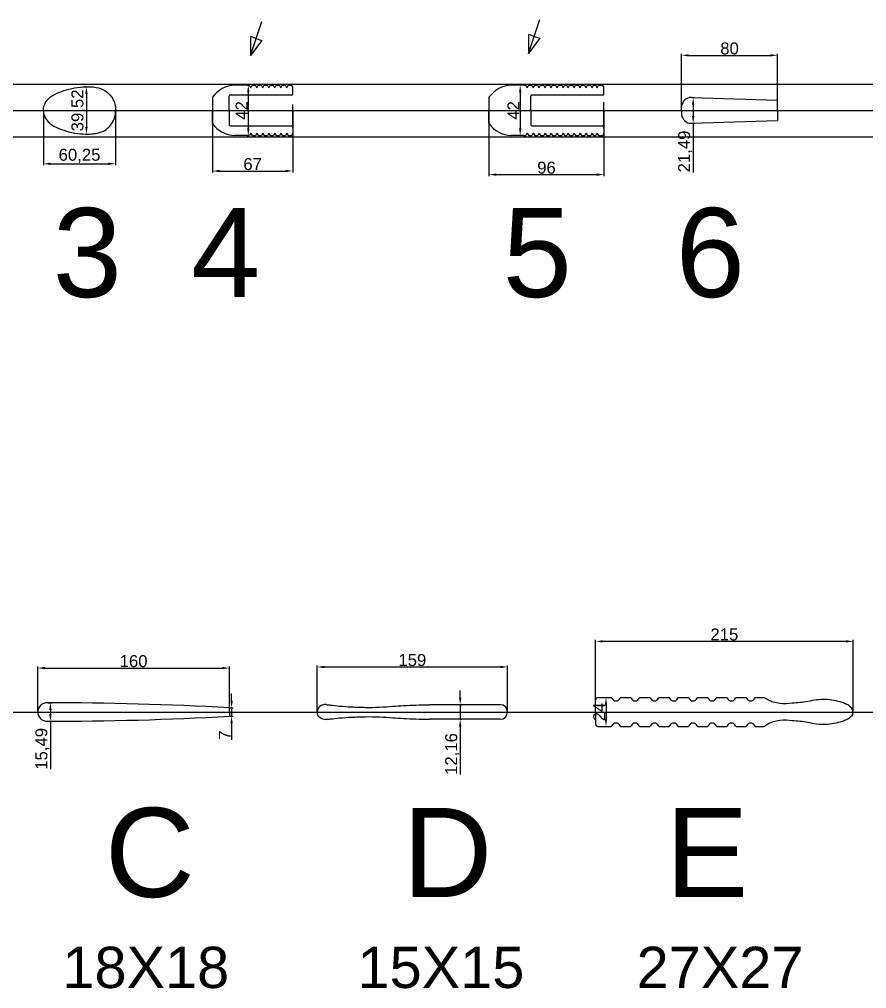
# Model space of a CAD drawing. Header units: millimetres. Extents: x 3940 to 31715, y 1502 to 5662.
# Drawn here: x 30158 to 30866, y 2049 to 2859 of the extents above; entities that cross this region are included whole.
import ezdxf

# ---------------------------------------------------------------- set-up
doc = ezdxf.new("R2010")
doc.units = ezdxf.units.MM
doc.styles.get("Standard").update_dxf_attribs({"font": 'arial.ttf'})
doc.dimstyles.new('ISO-25', dxfattribs={"dimtxt": 10, "dimasz": 6, "dimexe": 1.25, "dimexo": 0.625, "dimtad": 1, "dimtxsty": 'Standard', "dimcen": 2.5, "dimadec": 0, "dimazin": 0, "dimtfac": 1, "dimtmove": 0, "dimatfit": 3, "dimfxl": 1, "dimarcsym": 0})

# ---------------------------------------------------------------- blocks, each defined once
blk = doc.blocks.new('*D6')
at = {"color": 0, "lineweight": -2, "transparency": 16777216}
for p, q in [((30182.36, 2288.11), (30185.53, 2288.11)), ((30184.28, 2282.11), (30184.28, 2278.61)), ((30182.36, 2272.61), (30185.53, 2272.61)), ((30184.28, 2272.61), (30184.28, 2232.54))]:
    blk.add_line(p, q, dxfattribs=at)
at = {"color": 0, "transparency": 16777216}
for points in [[(30183.28, 2282.11), (30185.28, 2282.11), (30184.28, 2288.11)], [(30183.28, 2278.61), (30185.28, 2278.61), (30184.28, 2272.61)]]:
    blk.add_solid(points, dxfattribs=at)
at = {"layer": 'Defpoints', "color": 0, "transparency": 16777216}
for p in [(30181.73, 2288.11), (30181.73, 2272.61), (30184.28, 2272.61)]:
    blk.add_point(p, dxfattribs=at)
at = {"color": 0, "transparency": 16777216, "insert": (30177.65, 2249.57), "char_height": 10, "attachment_point": 5, "rotation": 90}
blk.add_mtext('15,49', dxfattribs=at)
blk = doc.blocks.new('*D7')
at = {"color": 0, "lineweight": -2, "transparency": 16777216}
for p, q in [((30526.57, 2292.44), (30526.57, 2298.44)), ((30526.57, 2286.44), (30526.57, 2274.28)), ((30526.82, 2286.44), (30527.82, 2286.44)), ((30526.57, 2268.28), (30526.57, 2228.23)), ((30526.82, 2274.28), (30527.82, 2274.28))]:
    blk.add_line(p, q, dxfattribs=at)
at = {"color": 0, "transparency": 16777216}
for points in [[(30525.57, 2292.44), (30527.57, 2292.44), (30526.57, 2286.44)], [(30525.57, 2268.28), (30527.57, 2268.28), (30526.57, 2274.28)]]:
    blk.add_solid(points, dxfattribs=at)
at = {"layer": 'Defpoints', "color": 0, "transparency": 16777216}
for p in [(30526.19, 2286.44), (30526.19, 2274.28), (30526.57, 2274.28)]:
    blk.add_point(p, dxfattribs=at)
at = {"color": 0, "transparency": 16777216, "insert": (30519.93, 2245.26), "char_height": 10, "attachment_point": 5, "rotation": 90}
blk.add_mtext('12,16', dxfattribs=at)
blk = doc.blocks.new('*D8')
at = {"color": 0, "lineweight": -2, "transparency": 16777216}
for p, q in [((30647.84, 2292.36), (30649.59, 2292.36)), ((30648.34, 2286.36), (30648.34, 2274.36)), ((30647.84, 2268.36), (30649.59, 2268.36))]:
    blk.add_line(p, q, dxfattribs=at)
at = {"color": 0, "transparency": 16777216}
for points in [[(30647.34, 2286.36), (30649.34, 2286.36), (30648.34, 2292.36)], [(30647.34, 2274.36), (30649.34, 2274.36), (30648.34, 2268.36)]]:
    blk.add_solid(points, dxfattribs=at)
at = {"layer": 'Defpoints', "color": 0, "transparency": 16777216}
for p in [(30647.22, 2292.36), (30647.22, 2268.36), (30648.34, 2268.36)]:
    blk.add_point(p, dxfattribs=at)
at = {"color": 0, "transparency": 16777216, "insert": (30642.7, 2280.36), "char_height": 10, "attachment_point": 5, "rotation": 90}
blk.add_mtext('24', dxfattribs=at)
blk = doc.blocks.new('*D10')
at = {"color": 0, "lineweight": -2, "transparency": 16777216}
for p, q in [((30720.39, 2793.91), (30722.38, 2793.91)), ((30721.13, 2787.91), (30721.13, 2778.42)), ((30719.97, 2772.42), (30722.38, 2772.42)), ((30721.13, 2772.42), (30721.13, 2731.23))]:
    blk.add_line(p, q, dxfattribs=at)
at = {"color": 0, "transparency": 16777216}
for points in [[(30720.13, 2787.91), (30722.13, 2787.91), (30721.13, 2793.91)], [(30720.13, 2778.42), (30722.13, 2778.42), (30721.13, 2772.42)]]:
    blk.add_solid(points, dxfattribs=at)
at = {"layer": 'Defpoints', "color": 0, "transparency": 16777216}
for p in [(30719.76, 2793.91), (30719.34, 2772.42), (30721.13, 2772.42)]:
    blk.add_point(p, dxfattribs=at)
at = {"color": 0, "transparency": 16777216, "insert": (30714.49, 2748.83), "char_height": 10, "attachment_point": 5, "rotation": 90}
blk.add_mtext('21,49', dxfattribs=at)
blk = doc.blocks.new('*D15')
at = {"color": 0, "lineweight": -2, "transparency": 16777216}
for p, q in [((30577.23, 2804.17), (30575.41, 2804.17)), ((30576.66, 2798.17), (30576.66, 2768.17)), ((30577.23, 2762.17), (30575.41, 2762.17))]:
    blk.add_line(p, q, dxfattribs=at)
at = {"color": 0, "transparency": 16777216}
for points in [[(30575.66, 2798.17), (30577.66, 2798.17), (30576.66, 2804.17)], [(30575.66, 2768.17), (30577.66, 2768.17), (30576.66, 2762.17)]]:
    blk.add_solid(points, dxfattribs=at)
at = {"layer": 'Defpoints', "color": 0, "transparency": 16777216}
for p in [(30577.85, 2804.17), (30576.66, 2762.17), (30577.85, 2762.17)]:
    blk.add_point(p, dxfattribs=at)
at = {"color": 0, "transparency": 16777216, "insert": (30571.01, 2783.17), "char_height": 10, "attachment_point": 5, "rotation": 90}
blk.add_mtext('42', dxfattribs=at)
blk = doc.blocks.new('*D16')
at = {"color": 0, "lineweight": -2, "transparency": 16777216}
for p, q in [((30213.99, 2802.93), (30213.15, 2802.93)), ((30214.4, 2796.93), (30214.4, 2769.41)), ((30214.59, 2763.41), (30215.65, 2763.41))]:
    blk.add_line(p, q, dxfattribs=at)
at = {"color": 0, "transparency": 16777216}
for points in [[(30213.4, 2796.93), (30215.4, 2796.93), (30214.4, 2802.93)], [(30213.4, 2769.41), (30215.4, 2769.41), (30214.4, 2763.41)]]:
    blk.add_solid(points, dxfattribs=at)
at = {"layer": 'Defpoints', "color": 0, "transparency": 16777216}
for p in [(30214.62, 2802.93), (30213.97, 2763.41), (30214.4, 2763.41)]:
    blk.add_point(p, dxfattribs=at)
at = {"color": 0, "transparency": 16777216, "insert": (30207.77, 2783.17), "char_height": 10, "attachment_point": 5, "rotation": 90}
blk.add_mtext('39,52', dxfattribs=at)
blk = doc.blocks.new('*D22')
at = {"color": 0, "lineweight": -2, "transparency": 16777216}
for p, q in [((30639.66, 2280.98), (30639.66, 2340.64)), ((30848.66, 2339.39), (30645.66, 2339.39)), ((30854.66, 2280.98), (30854.66, 2340.64))]:
    blk.add_line(p, q, dxfattribs=at)
at = {"color": 0, "transparency": 16777216}
for points in [[(30645.66, 2340.39), (30645.66, 2338.39), (30639.66, 2339.39)], [(30848.66, 2340.39), (30848.66, 2338.39), (30854.66, 2339.39)]]:
    blk.add_solid(points, dxfattribs=at)
at = {"layer": 'Defpoints', "color": 0, "transparency": 16777216}
for p in [(30639.66, 2339.39), (30639.66, 2280.36), (30854.66, 2280.36)]:
    blk.add_point(p, dxfattribs=at)
at = {"color": 0, "transparency": 16777216, "insert": (30747.16, 2345.12), "char_height": 10, "attachment_point": 5}
blk.add_mtext('215', dxfattribs=at)
blk = doc.blocks.new('*D23')
at = {"color": 0, "lineweight": -2, "transparency": 16777216}
for p, q in [((30349.26, 2804.17), (30350.84, 2804.17)), ((30349.59, 2798.17), (30349.59, 2768.17)), ((30349.92, 2762.17), (30348.34, 2762.17))]:
    blk.add_line(p, q, dxfattribs=at)
at = {"color": 0, "transparency": 16777216}
for points in [[(30348.59, 2798.17), (30350.59, 2798.17), (30349.59, 2804.17)], [(30348.59, 2768.17), (30350.59, 2768.17), (30349.59, 2762.17)]]:
    blk.add_solid(points, dxfattribs=at)
at = {"layer": 'Defpoints', "color": 0, "transparency": 16777216}
for p in [(30348.64, 2804.17), (30349.59, 2762.17), (30350.54, 2762.17)]:
    blk.add_point(p, dxfattribs=at)
at = {"color": 0, "transparency": 16777216, "insert": (30343.95, 2783.17), "char_height": 10, "attachment_point": 5, "rotation": 90}
blk.add_mtext('42', dxfattribs=at)
blk = doc.blocks.new('*D27')
at = {"color": 0, "lineweight": -2, "transparency": 16777216}
for p, q in [((30173.77, 2280.98), (30173.77, 2318.33)), ((30179.77, 2317.08), (30327.77, 2317.08)), ((30333.77, 2284.48), (30333.77, 2318.33))]:
    blk.add_line(p, q, dxfattribs=at)
at = {"color": 0, "transparency": 16777216}
for points in [[(30179.77, 2318.08), (30179.77, 2316.08), (30173.77, 2317.08)], [(30327.77, 2318.08), (30327.77, 2316.08), (30333.77, 2317.08)]]:
    blk.add_solid(points, dxfattribs=at)
at = {"layer": 'Defpoints', "color": 0, "transparency": 16777216}
for p in [(30333.77, 2317.08), (30173.77, 2280.36), (30333.77, 2283.86)]:
    blk.add_point(p, dxfattribs=at)
at = {"color": 0, "transparency": 16777216, "insert": (30253.77, 2322.81), "char_height": 10, "attachment_point": 5}
blk.add_mtext('160', dxfattribs=at)
blk = doc.blocks.new('*D28')
at = {"color": 0, "lineweight": -2, "transparency": 16777216}
for p, q in [((30407.09, 2280.98), (30407.09, 2319.26)), ((30413.09, 2318.01), (30560.09, 2318.01)), ((30566.09, 2280.98), (30566.09, 2319.26))]:
    blk.add_line(p, q, dxfattribs=at)
at = {"color": 0, "transparency": 16777216}
for points in [[(30413.09, 2319.01), (30413.09, 2317.01), (30407.09, 2318.01)], [(30560.09, 2319.01), (30560.09, 2317.01), (30566.09, 2318.01)]]:
    blk.add_solid(points, dxfattribs=at)
at = {"layer": 'Defpoints', "color": 0, "transparency": 16777216}
for p in [(30566.09, 2318.01), (30407.09, 2280.36), (30566.09, 2280.36)]:
    blk.add_point(p, dxfattribs=at)
at = {"color": 0, "transparency": 16777216, "insert": (30486.59, 2323.74), "char_height": 10, "attachment_point": 5}
blk.add_mtext('159', dxfattribs=at)
blk = doc.blocks.new('*D32')
at = {"color": 0, "lineweight": -2, "transparency": 16777216}
for p, q in [((30178.5, 2782.54), (30178.5, 2737.3)), ((30238.75, 2782.54), (30238.75, 2737.3)), ((30184.5, 2738.55), (30232.75, 2738.55))]:
    blk.add_line(p, q, dxfattribs=at)
at = {"color": 0, "transparency": 16777216}
for points in [[(30184.5, 2739.55), (30184.5, 2737.55), (30178.5, 2738.55)], [(30232.75, 2739.55), (30232.75, 2737.55), (30238.75, 2738.55)]]:
    blk.add_solid(points, dxfattribs=at)
at = {"layer": 'Defpoints', "color": 0, "transparency": 16777216}
for p in [(30178.5, 2783.17), (30238.75, 2783.17), (30238.75, 2738.55)]:
    blk.add_point(p, dxfattribs=at)
at = {"color": 0, "transparency": 16777216, "insert": (30208.63, 2745.19), "char_height": 10, "attachment_point": 5}
blk.add_mtext('60,25', dxfattribs=at)
blk = doc.blocks.new('*D33')
at = {"color": 0, "lineweight": -2, "transparency": 16777216}
for p, q in [((30319.69, 2782.54), (30319.69, 2731.26)), ((30386.69, 2782.54), (30386.69, 2731.26)), ((30325.69, 2732.51), (30380.69, 2732.51))]:
    blk.add_line(p, q, dxfattribs=at)
at = {"color": 0, "transparency": 16777216}
for points in [[(30325.69, 2733.51), (30325.69, 2731.51), (30319.69, 2732.51)], [(30380.69, 2733.51), (30380.69, 2731.51), (30386.69, 2732.51)]]:
    blk.add_solid(points, dxfattribs=at)
at = {"layer": 'Defpoints', "color": 0, "transparency": 16777216}
for p in [(30319.69, 2783.17), (30386.69, 2783.17), (30386.69, 2732.51)]:
    blk.add_point(p, dxfattribs=at)
at = {"color": 0, "transparency": 16777216, "insert": (30353.19, 2738.24), "char_height": 10, "attachment_point": 5}
blk.add_mtext('67', dxfattribs=at)
blk = doc.blocks.new('*D34')
at = {"color": 0, "lineweight": -2, "transparency": 16777216}
for p, q in [((30550.61, 2782.54), (30550.61, 2728.24)), ((30646.61, 2782.54), (30646.61, 2728.24)), ((30556.61, 2729.49), (30640.61, 2729.49))]:
    blk.add_line(p, q, dxfattribs=at)
at = {"color": 0, "transparency": 16777216}
for points in [[(30556.61, 2730.49), (30556.61, 2728.49), (30550.61, 2729.49)], [(30640.61, 2730.49), (30640.61, 2728.49), (30646.61, 2729.49)]]:
    blk.add_solid(points, dxfattribs=at)
at = {"layer": 'Defpoints', "color": 0, "transparency": 16777216}
for p in [(30550.61, 2783.17), (30646.61, 2783.17), (30646.61, 2729.49)]:
    blk.add_point(p, dxfattribs=at)
at = {"color": 0, "transparency": 16777216, "insert": (30598.61, 2735.22), "char_height": 10, "attachment_point": 5}
blk.add_mtext('96', dxfattribs=at)
blk = doc.blocks.new('*D35')
at = {"color": 0, "lineweight": -2, "transparency": 16777216}
for p, q in [((30711.5, 2785.54), (30711.5, 2830.43)), ((30717.5, 2829.18), (30785.5, 2829.18)), ((30791.5, 2783.79), (30791.5, 2830.43))]:
    blk.add_line(p, q, dxfattribs=at)
at = {"color": 0, "transparency": 16777216}
for points in [[(30717.5, 2830.18), (30717.5, 2828.18), (30711.5, 2829.18)], [(30785.5, 2830.18), (30785.5, 2828.18), (30791.5, 2829.18)]]:
    blk.add_solid(points, dxfattribs=at)
at = {"layer": 'Defpoints', "color": 0, "transparency": 16777216}
for p in [(30791.5, 2829.18), (30711.5, 2784.92), (30791.5, 2783.17)]:
    blk.add_point(p, dxfattribs=at)
at = {"color": 0, "transparency": 16777216, "insert": (30751.5, 2834.91), "char_height": 10, "attachment_point": 5}
blk.add_mtext('80', dxfattribs=at)
blk = doc.blocks.new('*D38')
at = {"color": 0, "lineweight": -2, "transparency": 16777216}
for p, q in [((30335.62, 2289.86), (30335.62, 2295.86)), ((30334.39, 2283.86), (30336.87, 2283.86)), ((30334.39, 2276.86), (30336.87, 2276.86)), ((30335.62, 2283.86), (30335.62, 2276.86)), ((30335.62, 2270.86), (30335.62, 2257.14))]:
    blk.add_line(p, q, dxfattribs=at)
at = {"color": 0, "transparency": 16777216}
for points in [[(30334.62, 2289.86), (30336.62, 2289.86), (30335.62, 2283.86)], [(30334.62, 2270.86), (30336.62, 2270.86), (30335.62, 2276.86)]]:
    blk.add_solid(points, dxfattribs=at)
at = {"layer": 'Defpoints', "color": 0, "transparency": 16777216}
for p in [(30333.77, 2283.86), (30333.77, 2276.86), (30335.62, 2276.86)]:
    blk.add_point(p, dxfattribs=at)
at = {"color": 0, "transparency": 16777216, "insert": (30329.99, 2261), "char_height": 10, "attachment_point": 5, "rotation": 90}
blk.add_mtext('7', dxfattribs=at)

msp = doc.modelspace()

# ---------------------------------------------------------------- linework, layer by layer
at = {"color": 1}
for p, q in [((30351.327, 2829.017), (30360.814, 2857.478)), ((30583.688, 2830.777), (30593.175, 2859.237)), ((30356.071, 2843.247), (30351.327, 2844.828)), ((30351.327, 2844.828), (30351.327, 2829.017)), ((30588.431, 2845.007), (30583.688, 2846.588)), ((30583.688, 2846.588), (30583.688, 2830.777)), ((30593.175, 2843.426), (30583.688, 2830.777)), ((30588.431, 2845.007), (30593.175, 2843.426)), ((30360.814, 2841.666), (30351.327, 2829.017)), ((30356.071, 2843.247), (30360.814, 2841.666)), ((29610.094, 2805.167), (31157.432, 2805.167)), ((30386.695, 2768.182), (30386.695, 2788.049)), ((30646.611, 2768.161), (30646.611, 2790.163)), ((29609.725, 2783.167), (31157.063, 2783.167)), ((29610.094, 2761.167), (31157.432, 2761.167)), ((29597.272, 2280.359), (31714.86, 2280.359))]:
    msp.add_line(p, q, dxfattribs=at)
for p, q in [((30348.639, 2804.167), (30338.27, 2804.167)), ((30348.639, 2804.167), (30350.542, 2804.167)), ((30351.695, 2802.161), (30350.542, 2804.167)), ((30351.695, 2802.161), (30352.848, 2804.167)), ((30352.848, 2804.167), (30355.542, 2804.167)), ((30356.695, 2802.161), (30355.542, 2804.167)), ((30356.695, 2802.161), (30357.848, 2804.167)), ((30357.848, 2804.167), (30360.542, 2804.167)), ((30361.695, 2802.161), (30360.542, 2804.167)), ((30361.695, 2802.161), (30362.848, 2804.167)), ((30362.848, 2804.167), (30365.542, 2804.167)), ((30366.695, 2802.161), (30365.542, 2804.167)), ((30366.695, 2802.161), (30367.848, 2804.167)), ((30367.848, 2804.167), (30370.542, 2804.167)), ((30371.695, 2802.161), (30370.542, 2804.167)), ((30371.695, 2802.161), (30372.848, 2804.167)), ((30372.848, 2804.167), (30375.542, 2804.167)), ((30376.695, 2802.161), (30375.542, 2804.167)), ((30376.695, 2802.161), (30377.848, 2804.167)), ((30377.848, 2804.167), (30380.542, 2804.167)), ((30381.695, 2802.161), (30380.542, 2804.167)), ((30381.695, 2802.161), (30382.848, 2804.167)), ((30382.848, 2804.167), (30384.695, 2804.167)), ((30579.555, 2804.167), (30569.186, 2804.167)), ((30579.555, 2804.167), (30581.458, 2804.167)), ((30582.611, 2802.161), (30581.458, 2804.167)), ((30582.611, 2802.161), (30583.764, 2804.167)), ((30583.764, 2804.167), (30586.458, 2804.167)), ((30587.611, 2802.161), (30586.458, 2804.167)), ((30587.611, 2802.161), (30588.764, 2804.167)), ((30588.764, 2804.167), (30591.458, 2804.167)), ((30592.611, 2802.161), (30591.458, 2804.167)), ((30592.611, 2802.161), (30593.764, 2804.167)), ((30593.764, 2804.167), (30596.458, 2804.167)), ((30597.611, 2802.161), (30596.458, 2804.167)), ((30597.611, 2802.161), (30598.764, 2804.167)), ((30598.764, 2804.167), (30601.458, 2804.167)), ((30602.611, 2802.161), (30601.458, 2804.167)), ((30602.611, 2802.161), (30603.764, 2804.167)), ((30603.764, 2804.167), (30606.458, 2804.167)), ((30607.611, 2802.161), (30606.458, 2804.167)), ((30607.611, 2802.161), (30608.764, 2804.167)), ((30608.764, 2804.167), (30611.458, 2804.167)), ((30612.611, 2802.161), (30611.458, 2804.167)), ((30612.611, 2802.161), (30613.764, 2804.167)), ((30613.764, 2804.167), (30615.611, 2804.167)), ((30616.764, 2802.161), (30615.611, 2804.167)), ((30616.764, 2802.161), (30617.917, 2804.167)), ((30617.917, 2804.167), (30620.611, 2804.167)), ((30621.764, 2802.161), (30620.611, 2804.167)), ((30621.764, 2802.161), (30622.917, 2804.167)), ((30622.917, 2804.167), (30625.611, 2804.167)), ((30626.764, 2802.161), (30625.611, 2804.167)), ((30626.764, 2802.161), (30627.917, 2804.167)), ((30627.917, 2804.167), (30630.611, 2804.167)), ((30631.764, 2802.161), (30630.611, 2804.167)), ((30631.764, 2802.161), (30632.917, 2804.167)), ((30632.917, 2804.167), (30635.611, 2804.167)), ((30636.764, 2802.161), (30635.611, 2804.167)), ((30636.764, 2802.161), (30637.917, 2804.167)), ((30637.917, 2804.167), (30639.764, 2804.167)), ((30640.917, 2802.161), (30639.764, 2804.167)), ((30640.917, 2802.161), (30642.07, 2804.167)), ((30642.07, 2804.167), (30644.611, 2804.167)), ((30333.695, 2783.167), (30333.695, 2795.167)), ((30334.695, 2796.167), (30386.195, 2796.167)), ((30386.695, 2796.667), (30386.695, 2802.167)), ((30585.611, 2783.167), (30585.611, 2795.167)), ((30586.611, 2796.167), (30646.111, 2796.167)), ((30646.611, 2796.667), (30646.611, 2802.167)), ((30319.695, 2794.094), (30319.695, 2783.167)), ((30550.611, 2794.094), (30550.611, 2783.167)), ((30711.5, 2783.167), (30711.5, 2786.667)), ((30719.763, 2793.913), (30791.5, 2791.667)), ((30791.5, 2783.167), (30791.5, 2791.667)), ((30319.695, 2772.24), (30319.695, 2783.167)), ((30333.695, 2783.167), (30333.695, 2771.167)), ((30550.611, 2772.24), (30550.611, 2783.167)), ((30585.611, 2783.167), (30585.611, 2771.167)), ((30711.5, 2783.167), (30711.5, 2779.667)), ((30791.5, 2783.167), (30791.5, 2774.667)), ((30719.763, 2772.421), (30791.5, 2774.667)), ((30334.695, 2770.167), (30386.195, 2770.167)), ((30351.695, 2764.173), (30350.542, 2762.167)), ((30351.695, 2764.173), (30352.848, 2762.167)), ((30356.695, 2764.173), (30355.542, 2762.167)), ((30356.695, 2764.173), (30357.848, 2762.167)), ((30361.695, 2764.173), (30360.542, 2762.167)), ((30361.695, 2764.173), (30362.848, 2762.167)), ((30366.695, 2764.173), (30365.542, 2762.167)), ((30366.695, 2764.173), (30367.848, 2762.167)), ((30371.695, 2764.173), (30370.542, 2762.167)), ((30371.695, 2764.173), (30372.848, 2762.167)), ((30376.695, 2764.173), (30375.542, 2762.167)), ((30376.695, 2764.173), (30377.848, 2762.167)), ((30381.695, 2764.173), (30380.542, 2762.167)), ((30381.695, 2764.173), (30382.848, 2762.167)), ((30386.695, 2769.667), (30386.695, 2764.167)), ((30582.611, 2764.173), (30581.458, 2762.167)), ((30582.611, 2764.173), (30583.764, 2762.167)), ((30587.611, 2764.173), (30586.458, 2762.167)), ((30586.611, 2770.167), (30646.111, 2770.167)), ((30587.611, 2764.173), (30588.764, 2762.167)), ((30592.611, 2764.173), (30591.458, 2762.167)), ((30592.611, 2764.173), (30593.764, 2762.167)), ((30597.611, 2764.173), (30596.458, 2762.167)), ((30597.611, 2764.173), (30598.764, 2762.167)), ((30602.611, 2764.173), (30601.458, 2762.167)), ((30602.611, 2764.173), (30603.764, 2762.167)), ((30607.611, 2764.173), (30606.458, 2762.167)), ((30607.611, 2764.173), (30608.764, 2762.167)), ((30612.611, 2764.173), (30611.458, 2762.167)), ((30612.611, 2764.173), (30613.764, 2762.167)), ((30616.764, 2764.173), (30615.611, 2762.167)), ((30616.764, 2764.173), (30617.917, 2762.167)), ((30621.764, 2764.173), (30620.611, 2762.167)), ((30621.764, 2764.173), (30622.917, 2762.167)), ((30626.764, 2764.173), (30625.611, 2762.167)), ((30626.764, 2764.173), (30627.917, 2762.167)), ((30631.764, 2764.173), (30630.611, 2762.167)), ((30631.764, 2764.173), (30632.917, 2762.167)), ((30636.764, 2764.173), (30635.611, 2762.167)), ((30636.764, 2764.173), (30637.917, 2762.167)), ((30640.917, 2764.173), (30639.764, 2762.167)), ((30640.917, 2764.173), (30642.07, 2762.167)), ((30646.611, 2769.667), (30646.611, 2764.167)), ((30348.639, 2762.167), (30338.27, 2762.167)), ((30348.639, 2762.167), (30350.542, 2762.167)), ((30352.848, 2762.167), (30355.542, 2762.167)), ((30357.848, 2762.167), (30360.542, 2762.167)), ((30362.848, 2762.167), (30365.542, 2762.167)), ((30367.848, 2762.167), (30370.542, 2762.167)), ((30372.848, 2762.167), (30375.542, 2762.167)), ((30377.848, 2762.167), (30380.542, 2762.167)), ((30382.848, 2762.167), (30384.695, 2762.167)), ((30579.555, 2762.167), (30569.186, 2762.167)), ((30579.555, 2762.167), (30581.458, 2762.167)), ((30583.764, 2762.167), (30586.458, 2762.167)), ((30588.764, 2762.167), (30591.458, 2762.167)), ((30593.764, 2762.167), (30596.458, 2762.167)), ((30598.764, 2762.167), (30601.458, 2762.167)), ((30603.764, 2762.167), (30606.458, 2762.167)), ((30608.764, 2762.167), (30611.458, 2762.167)), ((30613.764, 2762.167), (30615.611, 2762.167)), ((30617.917, 2762.167), (30620.611, 2762.167)), ((30622.917, 2762.167), (30625.611, 2762.167)), ((30627.917, 2762.167), (30630.611, 2762.167)), ((30632.917, 2762.167), (30635.611, 2762.167)), ((30637.917, 2762.167), (30639.764, 2762.167)), ((30642.07, 2762.167), (30644.611, 2762.167)), ((30560.01, 2286.439), (30500.831, 2286.439)), ((30639.656, 2280.359), (30639.656, 2290.358)), ((30641.656, 2292.358), (30652.783, 2292.358)), ((30660.529, 2292.358), (30668.854, 2292.358)), ((30676.6, 2292.358), (30684.926, 2292.358)), ((30692.671, 2292.358), (30700.997, 2292.358)), ((30708.743, 2292.358), (30717.068, 2292.358)), ((30724.814, 2292.358), (30733.14, 2292.358)), ((30740.886, 2292.358), (30749.211, 2292.358)), ((30756.957, 2292.358), (30765.283, 2292.358)), ((30773.029, 2292.358), (30779.871, 2292.358)), ((30333.765, 2280.359), (30333.765, 2283.859)), ((30333.765, 2280.359), (30333.765, 2276.859)), ((30639.656, 2280.359), (30639.656, 2270.359)), ((30560.01, 2274.278), (30500.831, 2274.278)), ((30641.656, 2268.359), (30652.783, 2268.359)), ((30660.529, 2268.359), (30668.854, 2268.359)), ((30676.6, 2268.359), (30684.926, 2268.359)), ((30692.671, 2268.359), (30700.997, 2268.359)), ((30708.743, 2268.359), (30717.068, 2268.359)), ((30724.814, 2268.359), (30733.14, 2268.359)), ((30740.886, 2268.359), (30749.211, 2268.359)), ((30756.957, 2268.359), (30765.283, 2268.359)), ((30773.029, 2268.359), (30779.871, 2268.359))]:
    msp.add_line(p, q)
for centre, radius, start, end in [((30338.996, 2780.666), 23.512, 91.769045, 145.172976), ((30384.695, 2802.167), 2, 0, 90), ((30569.912, 2780.666), 23.512, 91.769045, 145.172976), ((30644.611, 2802.167), 2, 0, 90), ((30334.695, 2795.167), 1, 90, 180), ((30386.195, 2796.667), 0.5, 270, 0), ((30586.611, 2795.167), 1, 90, 180), ((30646.111, 2796.667), 0.5, 270, 0), ((30719.5, 2785.878), 8.039, 88.124487, 174.368887), ((30719.5, 2780.456), 8.039, 185.631113, 271.875513), ((30338.996, 2785.668), 23.512, 214.827024, 268.230955), ((30334.695, 2771.167), 1, 180, 270), ((30569.912, 2785.668), 23.512, 214.827024, 268.230955), ((30586.611, 2771.167), 1, 180, 270), ((30384.695, 2764.167), 2, 270, 0), ((30386.195, 2769.667), 0.5, 0, 90), ((30644.611, 2764.167), 2, 270, 0), ((30646.111, 2769.667), 0.5, 0, 90), ((30181.515, 2280.359), 7.75, 88.399889, 180), ((30181.515, -443.019), 2731.125, 86.804318, 90.00454), ((30560.01, 2280.359), 6.08, 0, 90), ((30641.656, 2290.358), 2, 90, 180), ((30652.783, 2291.858), 0.5, 19.255139, 90), ((30656.656, 2293.211), 3.602, 199.255139, 340.744861), ((30660.529, 2291.858), 0.5, 90, 160.744861), ((30668.854, 2291.858), 0.5, 19.255139, 90), ((30672.727, 2293.211), 3.602, 199.255139, 340.744861), ((30676.6, 2291.858), 0.5, 90, 160.744861), ((30684.926, 2291.858), 0.5, 19.255139, 90), ((30688.799, 2293.211), 3.602, 199.255139, 340.744861), ((30692.671, 2291.858), 0.5, 90, 160.744861), ((30700.997, 2291.858), 0.5, 19.255139, 90), ((30704.87, 2293.211), 3.602, 199.255139, 340.744861), ((30708.743, 2291.858), 0.5, 90, 160.744861), ((30717.068, 2291.858), 0.5, 19.255139, 90), ((30720.941, 2293.211), 3.602, 199.255139, 340.744861), ((30724.814, 2291.858), 0.5, 90, 160.744861), ((30733.14, 2291.858), 0.5, 19.255139, 90), ((30737.013, 2293.211), 3.602, 199.255139, 340.744861), ((30740.886, 2291.858), 0.5, 90, 160.744861), ((30749.211, 2291.858), 0.5, 19.255139, 90), ((30753.084, 2293.211), 3.602, 199.255139, 340.744861), ((30756.957, 2291.858), 0.5, 90, 160.744861), ((30765.283, 2291.858), 0.5, 19.255139, 90), ((30769.156, 2293.211), 3.602, 199.255139, 340.744861), ((30773.029, 2291.858), 0.5, 90, 160.744861), ((30779.871, 2290.358), 2, 59.644881, 90), ((30181.515, 2280.359), 7.75, 180, 271.600111), ((30181.515, 5003.736), 2731.125, 269.99546, 273.195682), ((30560.01, 2280.359), 6.08, 270, 0), ((30641.656, 2270.359), 2, 180, 270), ((30652.783, 2268.859), 0.5, 270, 340.744861), ((30656.656, 2267.506), 3.602, 19.255139, 160.744861), ((30660.529, 2268.859), 0.5, 199.255139, 270), ((30668.854, 2268.859), 0.5, 270, 340.744861), ((30672.727, 2267.506), 3.602, 19.255139, 160.744861), ((30676.6, 2268.859), 0.5, 199.255139, 270), ((30684.926, 2268.859), 0.5, 270, 340.744861), ((30688.799, 2267.506), 3.602, 19.255139, 160.744861), ((30692.671, 2268.859), 0.5, 199.255139, 270), ((30700.997, 2268.859), 0.5, 270, 340.744861), ((30704.87, 2267.506), 3.602, 19.255139, 160.744861), ((30708.743, 2268.859), 0.5, 199.255139, 270), ((30717.068, 2268.859), 0.5, 270, 340.744861), ((30720.941, 2267.506), 3.602, 19.255139, 160.744861), ((30724.814, 2268.859), 0.5, 199.255139, 270), ((30733.14, 2268.859), 0.5, 270, 340.744861), ((30737.013, 2267.506), 3.602, 19.255139, 160.744861), ((30740.886, 2268.859), 0.5, 199.255139, 270), ((30749.211, 2268.859), 0.5, 270, 340.744861), ((30753.084, 2267.506), 3.602, 19.255139, 160.744861), ((30756.957, 2268.859), 0.5, 199.255139, 270), ((30765.283, 2268.859), 0.5, 270, 340.744861), ((30769.156, 2267.506), 3.602, 19.255139, 160.744861), ((30773.029, 2268.859), 0.5, 199.255139, 270), ((30779.871, 2270.359), 2, 270, 300.355119)]:
    msp.add_arc(centre, radius, start, end)
msp.add_ellipse((30413.771, 2280.359), major_axis=(-6.683, 0), ratio=0.9292415, start_param=4.6004225, end_param=6.2831853)
at = {"extrusion": (0, 0, -1)}
msp.add_ellipse((30413.771, 2280.359), major_axis=(-6.683, 0), ratio=0.9292415, start_param=4.6004225, end_param=6.2831853, dxfattribs=at)
for points, knots in [([(30178.502, 2783.167), (30178.523, 2783.884), (30178.588, 2786.018), (30180.028, 2789.809), (30184.005, 2794.876), (30191.267, 2798.333), (30199.995, 2801.367), (30208.746, 2802.829), (30216.401, 2803.028), (30223.281, 2802.511), (30229.397, 2800.491), (30234.073, 2796.584), (30236.604, 2792.53), (30238.173, 2788.929), (30238.709, 2785.756), (30238.74, 2783.879), (30238.751, 2783.167)], [0, 0, 0, 0, 2.1447806, 6.382559, 11.8907892, 21.0694926, 29.8894038, 39.7025652, 47.4969909, 52.8264597, 60.3619484, 66.3909249, 70.6775457, 74.6093406, 78.1041948, 80.2402125, 80.2402125, 80.2402125, 80.2402125]), ([(30178.502, 2783.167), (30178.523, 2782.45), (30178.588, 2780.316), (30180.028, 2776.525), (30184.005, 2771.458), (30191.267, 2768.001), (30199.995, 2764.967), (30208.746, 2763.505), (30216.401, 2763.306), (30223.281, 2763.823), (30229.397, 2765.843), (30234.073, 2769.75), (30236.604, 2773.804), (30238.173, 2777.405), (30238.709, 2780.578), (30238.74, 2782.455), (30238.751, 2783.167)], [0, 0, 0, 0, 2.1447806, 6.382559, 11.8907892, 21.0694926, 29.8894038, 39.7025652, 47.4969909, 52.8264597, 60.3619484, 66.3909249, 70.6775457, 74.6093406, 78.1041948, 80.2402125, 80.2402125, 80.2402125, 80.2402125]), ([(30414.518, 2286.53), (30415.631, 2286.412), (30419.388, 2286.013), (30426.372, 2285.152), (30436.277, 2284.617), (30447.387, 2284.148), (30458.952, 2284.305), (30469.515, 2285.059), (30479.669, 2285.821), (30489.893, 2286.224), (30497.09, 2286.366), (30500.831, 2286.439)], [0, 0, 0, 0, 3.3587451, 11.3323748, 21.1042375, 33.1026086, 44.6916812, 55.7745012, 64.8684277, 75.2385968, 86.4638525, 86.4638525, 86.4638525, 86.4638525]), ([(30854.656, 2280.359), (30854.638, 2280.728), (30854.595, 2281.633), (30853.901, 2283.114), (30852.171, 2285.002), (30849.398, 2286.894), (30844.699, 2288.621), (30838.788, 2290.257), (30831.536, 2290.951), (30824.145, 2290.703), (30815.075, 2288.6), (30804.866, 2287.65), (30795.082, 2286.971), (30788.419, 2288.389), (30784.361, 2289.935), (30782.138, 2291.341), (30781.091, 2291.961), (30780.881, 2292.084)], [0, 0, 0, 0, 1.101202, 2.704444, 4.7661176, 8.7378183, 12.6290652, 19.7378793, 27.0839749, 34.3979939, 41.8162462, 54.9229912, 65.1867717, 70.9900237, 75.218744, 78.1353487, 78.8651269, 78.8651269, 78.8651269, 78.8651269]), ([(30414.518, 2274.187), (30415.631, 2274.305), (30419.388, 2274.704), (30426.372, 2275.566), (30436.277, 2276.1), (30447.387, 2276.569), (30458.952, 2276.412), (30469.515, 2275.658), (30479.669, 2274.896), (30489.893, 2274.493), (30497.09, 2274.352), (30500.831, 2274.278)], [0, 0, 0, 0, 3.3587451, 11.3323748, 21.1042375, 33.1026086, 44.6916812, 55.7745012, 64.8684277, 75.2385968, 86.4638525, 86.4638525, 86.4638525, 86.4638525]), ([(30854.656, 2280.359), (30854.638, 2279.99), (30854.595, 2279.084), (30853.901, 2277.604), (30852.171, 2275.716), (30849.398, 2273.823), (30844.699, 2272.097), (30838.788, 2270.46), (30831.536, 2269.767), (30824.145, 2270.014), (30815.075, 2272.117), (30804.866, 2273.067), (30795.082, 2273.746), (30788.419, 2272.328), (30784.361, 2270.782), (30782.138, 2269.376), (30781.091, 2268.756), (30780.881, 2268.633)], [0, 0, 0, 0, 1.101202, 2.704444, 4.7661176, 8.7378183, 12.6290652, 19.7378793, 27.0839749, 34.3979939, 41.8162462, 54.9229912, 65.1867717, 70.9900237, 75.218744, 78.1353487, 78.8651269, 78.8651269, 78.8651269, 78.8651269])]:
    msp.add_open_spline(points, degree=3, knots=knots)

# ---------------------------------------------------------------- texts
at = {"color": 1}
for s, height, p in [('1        2     3  4       5   6     7', 74.46857, (29694.79, 2627.169)), ('A         B       C      D     E          F ', 74.46857, (29628.608, 2125.783)), ('40X40            17X17           18X18        15X15       27X27                23X23', 34.50641, (29607.528, 2049.67))]:
    msp.add_text(s, height=height, dxfattribs=at).set_placement(p)

# ---------------------------------------------------------------- dimensions: what is measured, and where the dimension line sits
for base, p1, p2, picture, middle in [((30791.5, 2829.182), (30711.5, 2784.917), (30791.5, 2783.167), '*D35', (30751.5, 2834.913)), ((30238.751, 2738.552), (30178.502, 2783.167), (30238.751, 2783.167), '*D32', (30208.627, 2745.186)), ((30386.695, 2732.51), (30319.695, 2783.167), (30386.695, 2783.167), '*D33', (30353.195, 2738.24)), ((30646.611, 2729.489), (30550.611, 2783.167), (30646.611, 2783.167), '*D34', (30598.611, 2735.219)), ((30639.656, 2339.39), (30854.656, 2280.359), (30639.656, 2280.359), '*D22', (30747.156, 2345.12)), ((30333.765, 2317.084), (30173.765, 2280.359), (30333.765, 2283.859), '*D27', (30253.765, 2322.814)), ((30566.09, 2318.013), (30407.088, 2280.359), (30566.09, 2280.359), '*D28', (30486.589, 2323.743))]:
    dim = msp.add_linear_dim(base=base, p1=p1, p2=p2, dimstyle='ISO-25', dxfattribs=at)
    dim.commit()
    dim.dimension.update_dxf_attribs({"geometry": picture, "text_midpoint": middle})
for base, p1, p2, picture, middle in [((30214.404, 2763.412), (30214.619, 2802.93), (30213.97, 2763.412), '*D16', (30207.77, 2783.171)), ((30349.591, 2762.167), (30348.639, 2804.167), (30350.542, 2762.167), '*D23', (30343.945, 2783.167)), ((30576.658, 2762.167), (30577.85, 2804.167), (30577.85, 2762.167), '*D15', (30571.013, 2783.167)), ((30721.1263, 2772.4185), (30719.7632, 2793.9126), (30719.343, 2772.4185), '*D10', (30714.4917, 2748.8255)), ((30335.618, 2276.859), (30333.765, 2283.859), (30333.765, 2276.859), '*D38', (30329.993, 2260.997)), ((30526.567, 2274.278), (30526.192, 2286.439), (30526.192, 2274.278), '*D7', (30519.933, 2245.255)), ((30184.281, 2272.612), (30181.732, 2288.106), (30181.732, 2272.612), '*D6', (30177.647, 2249.575)), ((30648.341, 2268.359), (30647.219, 2292.358), (30647.219, 2268.359), '*D8', (30642.695, 2280.359))]:
    dim = msp.add_linear_dim(base=base, p1=p1, p2=p2, angle=90, dimstyle='ISO-25', dxfattribs=at)
    dim.commit()
    dim.dimension.update_dxf_attribs({"geometry": picture, "text_midpoint": middle})

doc.saveas('drawing.dxf')
